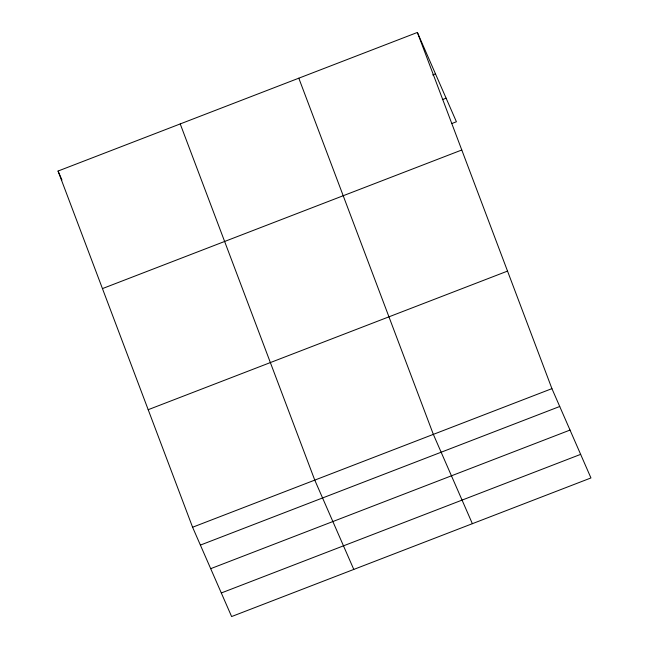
<?xml version="1.0" encoding="UTF-8"?>
<svg xmlns="http://www.w3.org/2000/svg" width="649" height="649" viewBox="0 0 649 649"><rect width="100%" height="100%" fill="white"/><g stroke="black" fill="none" stroke-linecap="round" stroke-linejoin="round"><path stroke-width="0.97" d="M417.388 32.45L551.926 388.637L590.947 477.948L231.612 616.55L192.591 527.239L58.053 171.052L417.388 32.45L456.409 121.761L451.704 123.57M432.672 74.968L435.495 73.881M442.342 99.63L446.106 98.177M102.453 288.594L461.788 149.992M148.191 409.697L507.534 271.095M192.591 527.239L551.926 388.637M200.387 545.095L559.73 406.485M210.69 568.67L570.033 430.068M221.309 592.967L580.644 454.365M472.367 523.686L433.345 434.376L298.808 78.188M353.786 569.424L314.765 480.114L180.227 123.927M58.053 171.052L61.955 179.984"/></g></svg>
